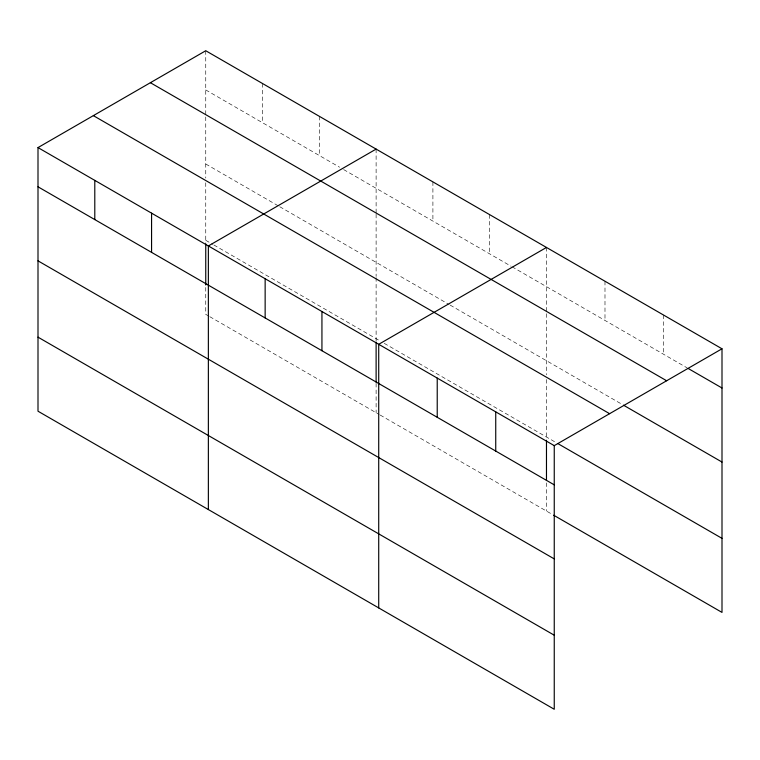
<?xml version="1.0" encoding="UTF-8"?>
<svg xmlns="http://www.w3.org/2000/svg" width="760" height="760" viewBox="0 0 760 760"><rect width="100%" height="100%" fill="white"/><g stroke="black" fill="none" stroke-linecap="round" stroke-linejoin="round"><path stroke-width="0.57" stroke-dasharray="3.8 2.85" d="M205.751 89.946L339.606 167.228M343.662 169.575L510.986 266.171M512.003 266.76L687.097 367.849M205.751 163.998L278.768 206.159M279.784 206.739L449.131 304.513M450.138 305.102L622.431 404.567M205.751 240.302L212.857 244.397M213.864 244.986L380.171 341.002M384.227 343.339L556.738 442.938M208.8 316.113L205.751 314.355L205.751 286.14M209.807 316.692L379.154 414.466M380.171 415.055L552.634 514.625M663.489 315.02L663.489 354.226M604.989 281.238L604.989 320.445M546.478 247.456L546.478 312.522M546.478 313.699L546.478 374.803M546.478 379.497L546.478 439.365M546.478 482.856L546.478 511.062M489.687 214.671L489.687 253.878M432.905 181.887L432.905 221.093M376.115 149.102L376.115 212.99M376.115 214.168L376.115 276.45M376.115 277.618L376.115 341.012M376.115 383.325L376.115 412.709M319.333 116.318L319.333 155.524M262.542 83.534L262.542 122.74M205.751 50.739L205.751 115.814M205.751 116.983L205.751 178.087M205.751 182.78L205.751 242.649"/><path stroke-width="1.14" d="M554.249 558.904L554.249 445.645L38 147.592L38 411.207L554.249 709.26L554.249 558.904L38 260.851M553.66 515.214L722 612.408L722 348.792L205.751 50.739L38 147.592M376.115 149.102L208.364 245.955L208.364 509.561M546.478 247.456L378.717 344.308L378.717 607.914M554.249 445.645L722 348.792M688.123 368.448L722 387.999M150.394 82.707L666.644 380.76M623.457 405.166L722 462.051M93.356 115.634L609.606 413.687M557.764 443.536L722 538.356M38 186.798L554.249 484.851M38 337.155L554.249 635.208M546.478 440.543L546.478 480.5M495.738 411.873L495.738 451.079M437.228 378.09L437.228 417.297M376.115 342.18L376.115 382.147M321.936 311.524L321.936 350.731M265.145 278.74L265.145 317.946M205.751 243.827L205.751 284.962M151.572 213.17L151.572 252.377M94.791 180.386L94.791 219.593"/></g></svg>
